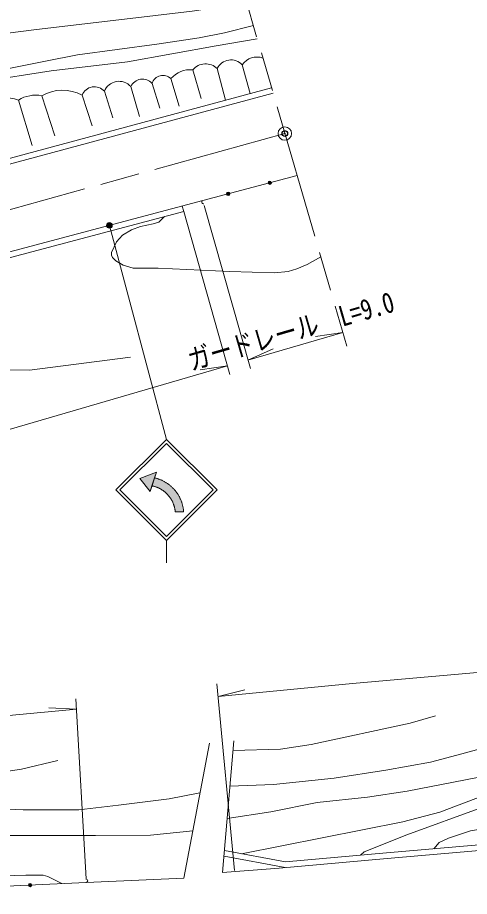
# Model space of a CAD drawing. Units: millimetres at full size, sheet at 1:1000; details may follow other scales. Extents: x 40000 to 680000, y 20000 to 380000.
# Drawn here: x 396777 to 437018, y 259838 to 338074 of the extents above; entities that cross this region are included whole.
import ezdxf
from ezdxf.enums import TextEntityAlignment as Align

# ---------------------------------------------------------------- set-up
doc = ezdxf.new("R2010")
doc.units = ezdxf.units.MM
doc.header["$LTSCALE"] = 1000
doc.header["$PDMODE"] = 32
doc.header["$PDSIZE"] = 500
doc.linetypes.add('CHAIN', pattern=[18.5, 12, -1.5, 3.5, -1.5])
for name, color, linetype, lineweight in [('M-BGD', 7, 'Continuous', 13), ('M-BMK', 2, 'CHAIN', 13), ('M-BMK-SRVR', 3, 'Continuous', 13), ('M-STR-HTXT', 7, 'Continuous', 13), ('M-STR-STRC', 7, 'Continuous', 13)]:
    doc.layers.add(name, color=color, linetype=linetype, lineweight=lineweight)
doc.layers.add('M-OTRS', color=6, linetype='Continuous')
doc.styles.add('ＭＳ ゴシック', font='')
doc.styles.get('ＭＳ ゴシック').set_extended_font_data('MS Gothic')

msp = doc.modelspace()

# ---------------------------------------------------------------- hatches: boundary and pattern name
at = {"layer": 'M-BGD'}
for points in [[(419080, 323367, -1), (419380, 323367, -0.41421), (419230, 323217, -0.41421)], [(415380, 322384, -1), (415680, 322384, -0.41421), (415530, 322234, -0.41421)], [(397737, 260842, -0.41421), (397880, 260998, -0.41421), (398037, 260855, -1)]]:
    msp.add_hatch(color=256, dxfattribs=at).paths.add_polyline_path(points)
at = {"layer": 'M-STR-HTXT'}
msp.add_hatch(color=256, dxfattribs=at).paths.add_polyline_path([(404710, 319620, -0.41421), (405000, 319823, -0.41421), (405202, 319533, -1)])
at = {"layer": 'M-STR-STRC'}
for points in [[(408970, 297101), (409136, 297620), (407666, 297056), (408577, 295872), (408743, 296391), (408743, 296391)], [(408974, 297114), (408974, 297114), (409136, 297620), (407666, 297056), (408577, 295872), (408743, 296391), (408743, 296391)], [(410875, 295889), (410839, 295935), (410802, 295980), (410765, 296024), (410726, 296068), (410687, 296111), (410648, 296153), (410607, 296195), (410566, 296236), (410524, 296276), (410481, 296315), (410438, 296354), (410394, 296392), (410349, 296429), (410304, 296466), (410258, 296501), (410212, 296536), (410165, 296570), (410117, 296603), (410069, 296635), (410020, 296667), (409971, 296697), (409921, 296727), (409870, 296756), (409819, 296784), (409768, 296811), (409716, 296837), (409664, 296862), (409611, 296887), (409558, 296910), (409505, 296933), (409451, 296954), (409396, 296975), (409342, 296995), (409287, 297013), (409232, 297031), (409176, 297048), (409120, 297064), (409064, 297078), (409008, 297092), (408970, 297101), (408743, 296391), (408747, 296390), (408791, 296381), (408835, 296371), (408879, 296360), (408923, 296349), (408966, 296337), (409010, 296324), (409052, 296310), (409095, 296295), (409138, 296280), (409180, 296264), (409222, 296247), (409263, 296230), (409305, 296212), (409346, 296193), (409386, 296173), (409427, 296153), (409467, 296132), (409506, 296110), (409545, 296088), (409584, 296065), (409622, 296041), (409660, 296017), (409698, 295991), (409735, 295966), (409772, 295939), (409808, 295912), (409843, 295885), (409879, 295856), (409913, 295828), (409947, 295798), (409981, 295768), (410014, 295737), (410047, 295706), (410079, 295674), (410110, 295642), (410141, 295609), (410172, 295576), (410201, 295542), (410231, 295507), (410259, 295473), (410287, 295437), (410314, 295401), (410341, 295365), (410367, 295328), (410392, 295291), (410417, 295253), (410441, 295215), (410465, 295176), (410487, 295137), (410509, 295098), (410531, 295058), (410551, 295018), (410571, 294977), (410591, 294937), (410609, 294895), (410627, 294854), (410644, 294812), (410660, 294770), (410676, 294728), (410691, 294685), (410705, 294642), (410718, 294599), (410731, 294556), (410743, 294512), (410754, 294469), (410764, 294425), (410774, 294381), (410783, 294336), (410791, 294292), (410798, 294247), (410804, 294203), (410810, 294158), (410815, 294113), (410819, 294068), (411562, 294069), (411558, 294127), (411553, 294185), (411547, 294243), (411539, 294300), (411531, 294358), (411522, 294415), (411511, 294472), (411500, 294529), (411488, 294586), (411475, 294643), (411460, 294699), (411445, 294755), (411429, 294811), (411412, 294866), (411394, 294921), (411375, 294976), (411354, 295031), (411333, 295085), (411312, 295139), (411289, 295192), (411265, 295245), (411240, 295297), (411214, 295350), (411188, 295401), (411160, 295452), (411132, 295503), (411103, 295553), (411073, 295603), (411042, 295652), (411010, 295701), (410977, 295749), (410944, 295796), (410910, 295843)]]:
    msp.add_hatch(color=256, dxfattribs=at).paths.add_polyline_path(points)

# ---------------------------------------------------------------- linework, layer by layer
at = {"layer": 'M-BGD'}
for p, q in [((413134, 330857), (412378, 333410)), ((414558, 333534), (415301, 330723)), ((416787, 333876), (417500, 331315)), ((411173, 330193), (410437, 332640)), ((407621, 329270), (406854, 331934)), ((409459, 329996), (408755, 332214)), ((400098, 327539), (398926, 331116)), ((403428, 328431), (402526, 331167)), ((405265, 329156), (404508, 331509)), ((398071, 326691), (396858, 330734)), ((421667, 324014), (413282, 321787)), ((411574, 320817), (411438, 321298)), ((420640, 262910), (415204, 263912)), ((420616, 262406), (415162, 263411))]:
    msp.add_line(p, q, dxfattribs=at)
for points in [[(417195, 339373), (412314, 338656), (405798, 337858), (398466, 337020), (395902, 336675), (390587, 335520), (386469, 334246), (382847, 332918), (380477, 332257), (378445, 331704), (375756, 331118), (373336, 330699), (371342, 330382), (368017, 330009), (365781, 329942)], [(417780, 337362), (415218, 336721), (412962, 336267), (409187, 335695), (402110, 334750), (399258, 334196), (391042, 332572), (385020, 331299), (379343, 329970), (375294, 329122), (362419, 325385), (358941, 324628), (354826, 323955), (351255, 323955)], [(418120, 336194), (414454, 335561), (406580, 334126), (399777, 333332), (393651, 332373), (389477, 331318), (385533, 330029), (377704, 328407), (373983, 327521), (366815, 325262), (361042, 323380), (356713, 322489), (354538, 322196), (352565, 322215), (351147, 322525), (349789, 323086)], [(419402, 331828), (362390, 316476), (359471, 315685), (357141, 314804), (355182, 313942), (352758, 312624)], [(419532, 331345), (362521, 315993), (359626, 315208), (357331, 314341), (355402, 313493), (352697, 312021), (351345, 311074), (349741, 309612), (349051, 308887)], [(413282, 321787), (382541, 313625), (370413, 309241), (365528, 307415), (363319, 306561), (361511, 305776), (359887, 304953), (358743, 304285)], [(411574, 320817), (382691, 313147), (370585, 308771), (366510, 307248)], [(409847, 320358), (409361, 319872), (408848, 319706), (407731, 319487), (406915, 319185), (406135, 318696), (405598, 318103), (405127, 317149), (405127, 316915), (405231, 316701), (405535, 316430), (406186, 316041), (407067, 315753), (409289, 315753), (415690, 315474), (419662, 315348), (420887, 315474), (421639, 315712), (422566, 316102), (423771, 316785)], [(395955, 316669), (395797, 316156), (395492, 315757), (394919, 315438), (393180, 314698), (392021, 314034), (391157, 313255), (390659, 312656), (390184, 311906), (389907, 311093), (389801, 310116), (389873, 309331), (390234, 308597), (391087, 307745), (392210, 307155), (393273, 306836), (394372, 306706), (397825, 306682), (406830, 307853)], [(413022, 269061), (410272, 268517), (405764, 267951), (402231, 267541), (397278, 267541), (389672, 267883), (382345, 268240), (375818, 268966), (369132, 270320), (364214, 272084), (361072, 273886), (359400, 275506), (358511, 277530), (357919, 280011), (357397, 282060), (356773, 283841), (356108, 285103), (355432, 285738), (354585, 286113), (353484, 286190)], [(501452, 281976), (499709, 280469), (497695, 279166), (495517, 277900), (493175, 276882), (487957, 275579), (484078, 274998), (473090, 273535), (462771, 272074), (448964, 270217), (438109, 267751), (431446, 265325), (427635, 263815), (427323, 263506)], [(497776, 281138), (495449, 279757), (493275, 278667), (490487, 277561), (487624, 276717), (483117, 275865), (471998, 274424), (455948, 272710), (447570, 271375), (443287, 270402), (438226, 268799), (434377, 267338), (431084, 266490), (416706, 263635)], [(503999, 281241), (500933, 279199), (497622, 277352), (494766, 275993), (492645, 275064), (490949, 274577), (488746, 274112), (483914, 273439), (458048, 269577), (450218, 268089), (443849, 266719), (439918, 266155), (437113, 265666), (435145, 265033), (434330, 264635), (433850, 264077)], [(493243, 280645), (491996, 280148), (490187, 279766), (487174, 279262), (482111, 278405), (472978, 277234), (465472, 276040), (458457, 274787), (444802, 271998), (437739, 270423), (431475, 269204), (427950, 268667), (423466, 268192), (419317, 267359), (415447, 266788)], [(415687, 269643), (419564, 269812), (424985, 270369), (429584, 271085), (433560, 271792), (436336, 272536), (443277, 274416), (447528, 275426), (458235, 277605)], [(434011, 275909), (431743, 275249), (422935, 273350), (420200, 272951), (415955, 272818)], [(357320, 274526), (361095, 270957), (363537, 269252), (366196, 267915), (369495, 266722), (372773, 266170), (377622, 266025), (385461, 265652), (395509, 265273), (403728, 265273), (408603, 265305), (412382, 265671)], [(402882, 261077), (411590, 261474), (413858, 273487)], [(416028, 273686), (415041, 261970), (420066, 262356), (429678, 263214), (527598, 271690)], [(400376, 271933), (397120, 271159), (395123, 270873), (393239, 270898), (387019, 271434)], [(420640, 262910), (429634, 263712), (481449, 268198)], [(392636, 260609), (393549, 261612), (397523, 261742), (399056, 261742), (399473, 261612), (400020, 261359), (400723, 260978)], [(375762, 259838), (402882, 261077)]]:
    msp.add_lwpolyline(points, dxfattribs=at)
for centre in [(419230, 323367), (415530, 322384), (397887, 260848)]:
    msp.add_circle(centre, 150, dxfattribs=at)
for centre, radius, start, end in [((415789, 332940), 1367, 43.16694, 154.28475), ((418083, 332993), 1568, 69.81258, 145.73927), ((412113, 331244), 2182, 83.04393, 140.22627), ((413524, 332488), 1470, 45.31052, 141.20533), ((407898, 331437), 1156, 42.24007, 154.52481), ((409732, 331890), 1030, 46.76737, 161.61541), ((403622, 330732), 1179, 41.25681, 158.31141), ((405812, 331002), 1399, 41.81333, 158.72623), ((398374, 328312), 2857, 78.86041, 122.05894), ((400773, 327893), 3714, 61.83653, 119.81466), ((395832, 328134), 2794, 68.46176, 128.84482), ((413321, 321642), 150, 104.87001, 284.87001), ((402875, 261226), 150, 272.61412, 92.61412)]:
    msp.add_arc(centre, radius, start, end, dxfattribs=at)
at = {"layer": 'M-BMK'}
for p, q in [((414713, 347895), (426087, 308831)), ((420579, 327749), (362286, 311646))]:
    msp.add_line(p, q, dxfattribs=at)
at = {"layer": 'M-BMK-SRVR'}
msp.add_circle((420579, 327749), 600, dxfattribs=at)
at = {"layer": 'M-OTRS'}
msp.add_point((420579, 327749), dxfattribs=at)
at = {"layer": 'M-STR-HTXT'}
for p, q in [((415679, 306306), (411574, 320817)), ((417507, 306824), (413403, 321334)), ((404956, 319577), (410042, 300523)), ((425735, 310040), (417291, 307587)), ((425735, 310040), (423305, 309690)), ((417291, 307587), (419530, 308593)), ((415466, 307057), (413036, 306707)), ((416104, 262149), (414537, 278755)), ((414641, 277650), (417028, 278223)), ((402879, 261413), (401963, 277440)), ((402016, 276515), (399563, 276629))]:
    msp.add_line(p, q, dxfattribs=at)
for points in [[(415466, 307057), (390101, 299689), (370745, 293929)], [(367777, 291796), (366350, 289216), (365737, 287261), (365512, 285865), (365441, 284567), (365541, 283205), (365819, 281861), (366297, 280371), (367327, 278626), (368083, 277650), (369113, 276611), (370671, 275490), (372699, 274615), (374692, 274104), (375991, 274084), (402016, 276515)], [(414641, 277650), (426595, 278798), (526270, 287589)]]:
    msp.add_lwpolyline(points, dxfattribs=at)
msp.add_circle((404956, 319577), 250, dxfattribs=at)
at = {"layer": 'M-STR-STRC'}
for p, q in [((405542, 296023), (410042, 300523)), ((414543, 296023), (410042, 300523)), ((405896, 296023), (410042, 300169)), ((414189, 296023), (410042, 300169)), ((409136, 297620), (407666, 297056)), ((408577, 295872), (409136, 297620)), ((407666, 297056), (408577, 295872)), ((405542, 296023), (410042, 291522)), ((405896, 296023), (410042, 291876)), ((410042, 291876), (414189, 296023)), ((410043, 291523), (414543, 296023)), ((411562, 294069), (410819, 294068)), ((410042, 291522), (410042, 289523))]:
    msp.add_line(p, q, dxfattribs=at)
for points in [[(409136, 297620), (407666, 297056), (408577, 295872)], [(409136, 297620), (407666, 297056), (408577, 295872)], [(408970, 297101), (409136, 297620), (407666, 297056), (408577, 295872), (408743, 296391)], [(408970, 297101), (408743, 296391), (408743, 296391), (408747, 296390), (408791, 296381), (408835, 296371), (408879, 296360), (408923, 296349), (408966, 296337), (409010, 296324), (409052, 296310), (409095, 296295), (409138, 296280), (409180, 296264), (409222, 296247), (409263, 296230), (409305, 296212), (409346, 296193), (409386, 296173), (409427, 296153), (409467, 296132), (409506, 296110), (409545, 296088), (409584, 296065), (409622, 296041), (409660, 296017), (409698, 295991), (409735, 295966), (409772, 295939), (409808, 295912), (409843, 295885), (409879, 295856), (409913, 295828), (409947, 295798), (409981, 295768), (410014, 295737), (410047, 295706), (410079, 295674), (410110, 295642), (410141, 295609), (410172, 295576), (410201, 295542), (410231, 295507), (410259, 295473), (410287, 295437), (410314, 295401), (410341, 295365), (410367, 295328), (410392, 295291), (410417, 295253), (410441, 295215), (410465, 295176), (410487, 295137), (410509, 295098), (410531, 295058), (410551, 295018), (410571, 294977), (410591, 294937), (410609, 294895), (410627, 294854), (410644, 294812), (410660, 294770), (410676, 294728), (410691, 294685), (410705, 294642), (410718, 294599), (410731, 294556), (410743, 294512), (410754, 294469), (410764, 294425), (410774, 294381), (410783, 294336), (410791, 294292), (410798, 294247), (410804, 294203), (410810, 294158), (410815, 294113), (410819, 294068), (410819, 294068), (411562, 294069), (411562, 294069), (411558, 294127), (411553, 294185), (411547, 294243), (411539, 294300), (411531, 294358), (411522, 294415), (411511, 294472), (411500, 294529), (411488, 294586), (411475, 294643), (411460, 294699), (411445, 294755), (411429, 294811), (411412, 294866), (411394, 294921), (411375, 294976), (411354, 295031), (411333, 295085), (411312, 295139), (411289, 295192), (411265, 295245), (411240, 295297), (411214, 295350), (411188, 295401), (411160, 295452), (411132, 295503), (411103, 295553), (411073, 295603), (411042, 295652), (411010, 295701), (410977, 295749), (410944, 295796), (410910, 295843), (410875, 295889), (410839, 295935), (410802, 295980), (410765, 296024), (410726, 296068), (410687, 296111), (410648, 296153), (410607, 296195), (410566, 296236), (410524, 296276), (410481, 296315), (410438, 296354), (410394, 296392), (410349, 296429), (410304, 296466), (410258, 296501), (410212, 296536), (410165, 296570), (410117, 296603), (410069, 296635), (410020, 296667), (409971, 296697), (409921, 296727), (409870, 296756), (409819, 296784), (409768, 296811), (409716, 296837), (409664, 296862), (409611, 296887), (409558, 296910), (409505, 296933), (409451, 296954), (409396, 296975), (409342, 296995), (409287, 297013), (409232, 297031), (409176, 297048), (409120, 297064), (409064, 297078), (409008, 297092)]]:
    msp.add_lwpolyline(points, close=True, dxfattribs=at)

# ---------------------------------------------------------------- texts
at = {"layer": 'M-STR-HTXT', "style": 'ＭＳ ゴシック', "width": 0.8}
msp.add_text('ガードレール\u3000L=9.0', height=1833, rotation=16.198, dxfattribs=at).set_placement((421527, 308764), align=Align.BOTTOM_CENTER)

doc.saveas('drawing.dxf')
